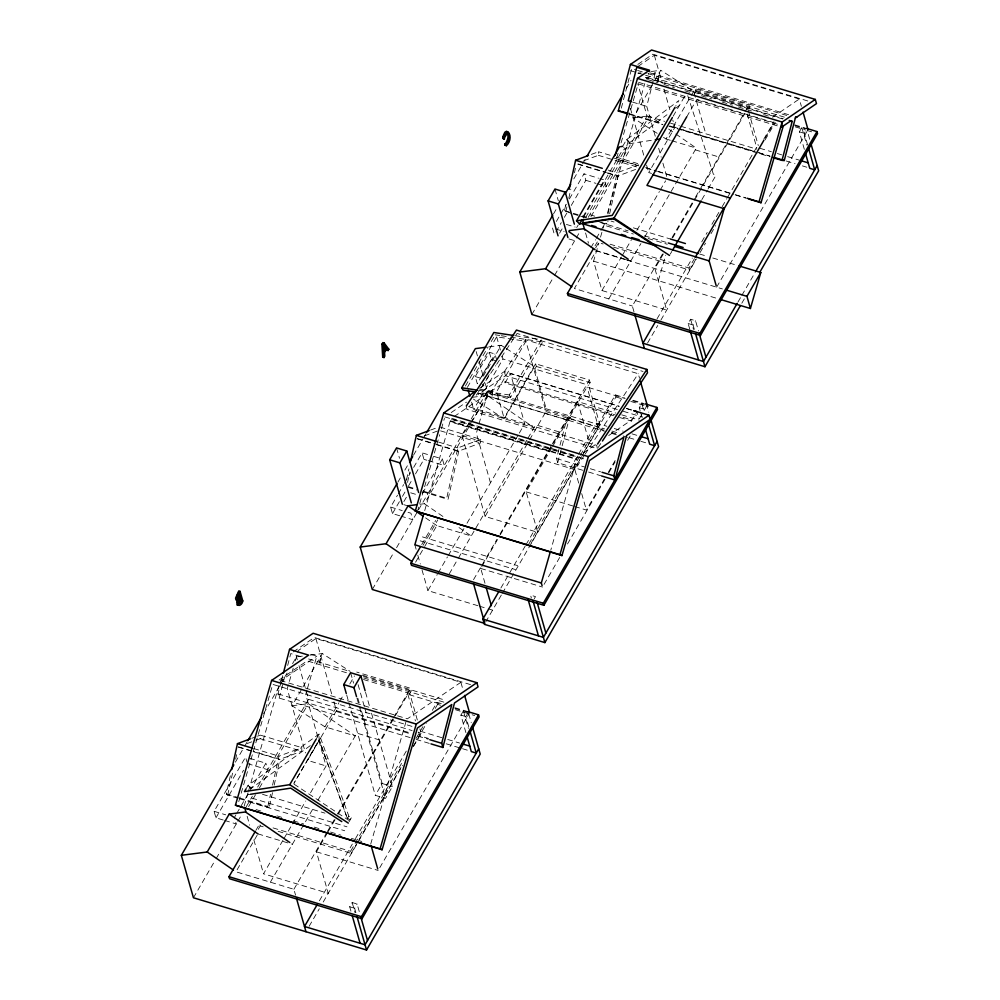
<?xml version="1.0" encoding="UTF-8"?>
<svg xmlns="http://www.w3.org/2000/svg" width="1000" height="1000" viewBox="0 0 1000 1000"><rect width="100%" height="100%" fill="white"/><g stroke="black" fill="none" stroke-linecap="round" stroke-linejoin="round"><path stroke-width="0.75" stroke-dasharray="5 3.75" d="M255.837 740.312L260.2 738.688L260.338 735.113L301.85 747.65L301.712 751.213L279.887 759.35L253.2 751.3M436.525 444.375L458.762 451.087L480.588 442.95L480.712 439.375L440.688 427.3M583.787 160.738L598.337 155.325L598.462 151.75L614.775 156.675M613.65 415.7L505.025 382.912L505.15 381.725L615.262 414.95M619.6 417.488L631.512 421.087L631.638 419.888L621.213 416.75M238.05 798.288L227.675 795.15L226.325 793.962L230.712 774.137M227.675 795.15L232.987 771.15M235.65 759.15L236.65 754.65M272.512 792.675L269.188 807.675L267.838 806.5L270.538 794.287M272.562 785.138L278.988 756.162L301.85 747.65M274.175 785.175L279.887 759.35M406.55 479.6L408.913 468.925M407.537 482.388L409.862 471.887M458.762 451.087L448.062 499.412L446.712 498.225L457.85 447.9L480.712 439.375M571.737 213.575L564.45 210.6L566.138 202.975M565.8 211.788L567.137 205.787M568.8 198.287L570.788 189.275M574.438 172.775L575.438 168.275M608 213.975L617.112 172.8L638.55 164.812M601.388 222.525L607.312 224.312L607.987 221.312M609.637 213.812L618.025 175.987L639.85 167.85M655.263 136.275L646.737 106.375L655.25 72.85L650.987 71.562M410.138 737.6L279.163 698.075L277.962 693.875L281.062 682.013M281.45 680.525L282.987 674.587M279.163 698.075L283.025 683.238M283.412 681.762L285.35 674.35M287.663 665.45L290.763 653.575L302.663 657.175M617.35 409.513L505.5 375.763L477.938 394.3L479.237 393.413L604.487 431.213M621.312 108.162L631.613 68.65L636.075 70M782.75 119L645.562 77.6L647.525 77.7L648.7 73.2M582.7 470.262L557.737 462.738L556.538 458.537L559.637 446.637M560.025 445.15L566.613 419.875L570.388 417.512L483 391.138M557.737 462.738L569.338 418.237L570.388 417.512M657.312 81.15L658.812 75.4L658.462 80.363L657.312 81.15L659.275 81.237M487.575 393.725L476.35 433.212L490.475 482.788M244.213 806L248.062 792.613M248.487 791.125L278.925 685.55M424.712 510.6L450.238 420.725L451.662 418.275L578.138 456.438L576.712 458.888L550.763 550.25M370.688 844.163L405.838 722.225M663.337 253.975L654.875 268.55L666.7 310.062L601.962 290.525L593.6 261.175L598.787 243.162M600.513 237.162L602.675 229.662M603.112 228.162L604.837 222.162M607.438 213.175L644.788 83.562M658.337 280.712L665.688 255.2M238.75 801.637L272.738 684.375L414.412 727.125M293.2 668.213L287.225 688.825L305.475 752.925M295.325 660.85L298.312 650.537L315.9 638.538L460.863 682.288L462.525 688.112M306.988 689.987L305.712 694.412L326.087 765.962L308.888 795.612M307.413 688.525L316.812 656.125L309.7 653.975M417.312 511.912L439.688 434.725M441.413 428.787L444.425 418.387M618.088 153.175L616.375 159.075L638.75 165.825M621.087 142.85L638.188 83.825M279.775 682.575L280.887 680.662L316.812 656.125M235.387 762.175L244 747.325M244.788 745.975L247.138 741.925M263.587 713.587L280.038 685.238M280.812 683.888L287.087 673.088M292.562 663.637L296.475 656.888L302.562 656.1M397.812 482.262L400.938 476.863M404.862 470.112L408.775 463.363M413.475 455.262L422.875 439.062M423.65 437.713L426 433.663M553.462 214L557.375 207.25M573.825 178.9L585.575 158.65M626.3 88.462L631 80.363M223.2 820.013L215.938 817.825L214.088 811.312L245.562 757.087L247.037 762.288M399.725 515.775L392.475 513.587L390.625 507.075L397.525 495.175M398.3 493.85L403.663 484.588M404.438 483.275L410.575 472.688M413.65 467.4L422.088 452.85L429.35 455.037M556.362 221.425L560.2 214.812M560.975 213.487L566.337 204.237M569.412 198.938L584 173.812L598.513 178.188M465.425 386.025L488.113 346.938M491.25 341.538L494.375 336.15M215.938 817.825L243.575 770.2M392.475 513.587L399.375 501.675M402.45 496.388L405.525 491.1M408.587 485.8L412.425 479.188M415.5 473.9L423.938 459.35L422.088 452.85M555.913 231.9L561.287 222.638M564.362 217.35L568.2 210.738M571.263 205.45L585.85 180.312L584 173.812M467.362 387.35L496.662 336.85L525.9 341.262L496.587 391.763L504.275 418.738L533.575 368.237L502.975 359L502.137 356.037M489.35 352.3L491.388 359.45L477.3 383.725L475.262 376.575L489.35 352.3L494.988 354L496.613 359.725M403.862 501.587L407.688 495M559.587 233.212L562.65 227.938M481.688 376.925L494.988 354M292.038 705.763L308.35 703.662L355.213 735.95L324.95 726.825L292.038 705.763L302.137 688.363M302.913 687.025L322.337 653.562L350.175 671.375M483.338 376.075L501.2 345.3L505 347.725M657.175 133.312L633.125 117.925L653.863 82.2M654.625 80.875L660.775 70.287L693.688 91.35L705.775 133.787M245.85 789.15L247.975 785.5L319.113 734.038L348.862 816.213L351.35 817.85L349.062 821.775M489.2 374.637L482.938 385.425L481.725 381.138M622.65 146.363L626.512 139.7L678.875 100.562L675.75 105.975M234.412 817.45L235.95 814.8M236.713 813.487L265.875 763.213L248.463 757.962M422.45 493.375L442.413 458.975L430.8 455.475M576.688 227.562L578.225 224.913M582.825 216.975L604.325 179.938L599.963 178.625M583.475 217.262L622.513 150L625.688 149.512L629.7 142.6L666.963 114.75M472.4 397.3L487.212 395.4L534.075 427.688L473.675 409.5L502.975 359M585.775 217.338L626.425 147.262M193.438 897.763L215.362 859.963M216.15 858.612L237.3 822.175M237.8 821.312L241.637 814.7M246.238 806.762L252.375 796.175M257.663 787.075L308.575 699.338L306.075 690.55M372.3 589.5L393.45 553.05M396.587 547.65L487.438 391.062L484.938 382.287M531.875 314.488L553.8 276.688M554.587 275.35L575.737 238.9M576.237 238.038L580.438 230.8M588.263 217.3L647.013 116.062L637.837 83.863M248.6 806.625L255.588 794.587M259.462 787.9L308.35 703.662M419.925 504.275L424.375 503.713L470.925 423.475M471.7 422.137L487.212 395.4M590.962 216.612L649.438 115.825L662.1 124.562M505.025 382.912L510.462 373.55L619.075 406.337M590.9 247.688L595.525 239.737M596.287 238.412L600.138 231.788M600.9 230.463L603.975 225.162L633.4 234.037M255.825 830.462L259.65 823.863L260.238 825.913L257.175 831.2M421.725 544.55L435.688 520.475M595.025 245.875L597.325 241.912M510.637 397.25L509.325 394.963L541.4 339.675L542.712 341.975L510.637 397.25L478.425 392.388M423.088 545.262L437.825 519.85M595.612 247.925L598.675 242.638L603.15 243.988M673.15 116.213L685.288 95.288M257.175 835.175L235.938 871.787L293.888 889.287L295.562 895.138M415.562 562.212L423.913 547.837M424.663 546.525L436.812 525.6L471.238 535.988L457.3 526.4M316.025 739.375L319.113 734.038L319.062 740.037L347.325 818.425L319.3 739.788L293.9 783.388L319.3 739.788M324.95 726.825L338.938 702.725M339.712 701.388L343.587 694.7M349.8 683.988L354.462 675.962M581.975 456.075L599.987 425.025L588.65 385.225L590.138 382.663L589.388 380.025L535.6 363.787L503.825 418.55L473.45 399.113M663.512 137.363L666.038 138.988L690.612 96.638M691.375 95.312L695.175 88.787L748.962 105.013L749.712 107.662L748.225 110.225L758.3 145.6M333.925 701.838L336.45 710.675L307.6 760.387L326.087 765.962M535.6 363.787L536.35 366.438L534.862 369L588.65 385.225M651.538 173.4L648.688 172.55L674.887 127.4L672.788 120.037M694.438 93.987L695.925 91.425L695.175 88.787M686.7 116.888L696.875 99.362L774.087 122.675L764.7 138.837M327.375 832.975L316.438 851.825L328.263 893.337L263.525 873.8L283.075 840.1M283.863 838.75L291.675 825.275M292.462 823.925L305.763 801.012M477.925 605.725L427.9 590.625L437.287 574.45M438.075 573.1L447.45 556.925M448.237 555.575L463.888 528.625M467.013 523.225L518.513 434.462M519.3 433.113L524.75 423.725L510.462 373.55M601.962 290.525L621.375 257.075M622.15 255.738L631.462 239.675M636.9 230.312L659.412 191.513M660.188 190.175L665.625 180.8M270.363 882.188L314.088 806.825M317.975 800.138L356.85 733.125L380.387 740.225M449.237 573.913L457.575 559.525M458.338 558.225L527.1 439.725M527.875 438.387L535.725 424.85L559.25 431.95M608.8 298.913L640.9 243.575M644.788 236.887L696.3 148.112L668.438 128.925M551.938 447.537L526.2 491.887L537.725 532.337L485.1 516.45L528.775 441.188M529.562 439.837L545.938 411.613L525.45 339.7L638.25 373.738L639.538 378.237M293.888 889.287L326.613 832.887M327.4 831.538L334.412 819.45M337.525 814.087L392.75 718.913M393.512 717.588L410.513 688.288L356.725 672.062M473.537 579.675L496.912 539.388M500.037 534.012L551.462 445.387M552.238 444.038L589.388 380.025M634 311.863L632.337 306.012L662.725 253.637M672.075 237.525L694.663 198.575M695.45 197.237L700.125 189.175M700.9 187.838L744.325 113M745.088 111.675L748.962 105.013M485 583.337L480.75 568.438L499.5 536.138M500.275 534.788L552.612 444.613M553.387 443.263L577.6 401.538L615.825 413.075M328.15 831.625L335.188 819.513M338.312 814.125L394.562 717.175M395.35 715.825L407.85 694.287L441.662 704.488M672.638 237.95L693.787 201.488M694.575 200.138L744.725 113.713M552.725 446.188L587.038 387.05L625.2 398.562M417.337 720.025L409.787 693.5L411.275 690.938L410.513 688.288M670.263 254.1L671.812 251.438M701.888 199.6L707.288 190.3M708.05 188.962L715.763 175.675L713.325 174.075L687.738 95.7M371.5 713.225L392.4 786.575L385.525 798.425L375.288 795.337L382.163 783.487L360.412 707.138M319.387 900.812L352.325 844.062M355.45 838.65L406.425 750.825M500.887 588.013L525.2 546.112M525.988 544.763L577.725 455.588M578.513 454.225L596.55 423.15L606.888 426.275M657.038 318.888L692.325 258.087M701.737 241.863L707.225 232.413M711.925 224.3L718.988 212.138M722.125 206.737L726.825 198.625M727.613 197.275L756.625 147.275L771.388 151.738M278.125 831.312L351.15 853.35L350.562 851.3L403.525 760.025M415.988 738.55L423 726.462M432.337 710.362L437.013 702.3L441.463 703.65M528.925 543.9L579.55 456.65M580.337 455.3L615.375 394.9L624.275 397.587M613.575 247.138L689.587 270.075L689 268.025L694.45 258.625M763.775 139.162L773.9 121.713M351.15 853.35L358.162 841.263M358.938 839.925L402.55 764.762M413.45 745.962L426.688 723.15M435.262 708.388L437.6 704.362L437.013 702.3M531.075 543.263L580.913 457.362M584.038 451.987L615.962 396.95L615.375 394.9M689.587 270.075L695.812 259.337M765.138 139.875L775.263 122.425M309.113 926.325L319.312 908.763M323.212 902.038L402.488 765.413M413.4 746.6L421.125 733.3L419.862 728.875M485.637 622.112L501.6 594.6M502.388 593.25L581.575 456.763M647.55 343.05L657.75 325.487M660.875 320.112L696.388 258.9M700.037 252.613L705.512 243.162M711 233.713L715.7 225.613M350.938 911.162L349.7 906.787L352.175 902.525L357.113 904.013L360.025 914.237M465.9 732.625L460.913 715.113L463.387 710.85L467.1 711.975M631.512 421.087L636.938 411.725L638.938 418.762M640.113 410.625L639.288 407.713L641.75 403.45L643.838 410.75M689.8 329.35L688.138 323.512L690.612 319.25L695.55 320.737L698.462 330.962M804.338 149.35L799.35 131.838L801.825 127.575L805.537 128.7M355.887 912.663L354.637 908.275L357.113 904.013M468.775 726.812L465.863 716.6L468.338 712.337M534.25 598.75L535.487 596.613L530.538 595.125L531.362 598.038M694.325 329.387L693.088 325L695.55 320.737M807.625 145L804.3 133.325L806.775 129.062M574.637 506.512L586.388 510.05L604.325 479.137M608.225 472.413L616.025 458.975M639.425 418.65L643.325 411.938M644.1 410.588L647.225 405.213M544.062 584.388L559.675 557.463M567.487 544L604.975 479.387M608.888 472.663L615.125 461.9M627.625 440.363L630.75 434.975M379.738 867.763L468.812 714.262M716.612 287.188L807.25 130.988M737.975 302.025L741.112 296.625M741.888 295.275L755.225 272.3M741.812 303.212L744.95 297.812M476.262 395.213L495.812 365.625M496.662 364.338L517.062 333.462L643.037 371.475M485.1 516.45L462.075 435.613L469.787 423.95M470.637 422.65L525.45 339.7M578.713 483.125L574.875 469.663L584.3 455.4M585.15 454.1L638.25 373.738M598.188 447.438L600.737 443.575M347.325 818.425L348.862 816.213M351.35 817.85L350 819.788L347.562 818.175M320.6 738.138L319.062 740.037L326.337 760.138L327.875 758.238M675.662 108.25L679.388 105.463M310.262 745.65L251.15 788.413L248.35 785.238M637.837 64.4L652.763 54.2L809.038 101.363M638.013 66.413L654.338 55.263L799.3 99.012L801.388 106.3M646.075 79.112L655.25 72.85M772.55 117.287L799.3 99.012M479.812 388.288L504.312 371.562L619.138 406.213M451.213 412.562L466.488 402.125M454.225 416.512L505.15 381.725M583.237 452.962L595.975 444.25M608.713 435.55L631.638 419.888M293.238 651.888L314.325 637.475L470.6 684.638M279.1 680.025L307.125 660.875L347.25 672.987M460.863 682.288L407.375 718.825L280.887 680.662M591.312 154.412L598.462 151.75M430.625 430.05L437.775 427.388M424.525 435.838L439.075 430.425M251.762 738.312L256.05 736.712M257.475 736.188L260.338 735.113M247.113 743.562L254.387 740.863M629.038 143.75L652.188 140.213M247.488 794.725L250.575 794.262M637.962 73.225L641 72.825M651.65 71.463L660.775 70.287M633.125 117.925L649.438 115.825M489.038 346.863L501.2 345.3M310.163 655.125L322.337 653.562M515.325 335.75L539.862 339.45M495.163 334.8L499.762 335.487M501.287 335.725L508.963 336.875M510.5 337.113L542.712 341.975M479.675 389.212L496.587 391.763M478.638 390.325L509.325 394.963M649.8 72.8L789.7 115.025M637.562 70.45L646.5 73.15M647.987 73.6L787.887 115.812M630.688 70.75L636.638 72.55M638.125 73L644.075 74.8M645.562 75.25L785.475 117.463M695.925 91.425L749.712 107.662M647.525 77.7L783.225 118.65M647.562 79.562L658.012 82.725M663.988 84.525L674.438 87.675M684.887 90.825L690.863 92.638M701.275 95.775L711.675 98.912M722.062 102.05L732.463 105.188M738.4 106.975L753.25 111.463M763.637 114.6L769.587 116.388M794.737 124.85L805.113 127.987M794.8 125.65L805.088 128.75M795.325 126.9L805.7 130.037M811.637 131.825L807.188 130.488L809.688 139.288M638.612 82.35L781.787 125.55M799.35 131.838L804.3 133.325M638.438 83.938L778.625 126.25M632.513 102.088L646.737 106.375M777.3 153.512L781.725 154.85M787.625 156.637L799.45 160.2M647.013 116.062L664.638 121.375M670.512 123.15L679.325 125.812M680.8 126.25L756.575 149.125M674.887 127.4L677.862 128.3M679.338 128.75L755.138 151.625M758.112 152.513L769.925 156.088M786.175 160.987L795.025 163.663M802.412 165.888L806.838 167.225M629.487 113.787L662.225 123.663M669.675 125.913L677.113 128.162M683.062 129.95L757.487 152.413M758.975 152.863L769.388 156.012M628.713 114.125L662.938 124.462M668.9 126.263L770.1 156.8M666.038 138.988L670.362 140.287M671.8 140.725L696.3 148.112M695.288 149.85L718.825 156.95M616.25 157.125L639.975 164.275M614.362 158.188L638.225 165.387M645.675 167.638L656.125 170.787M657.613 171.238L733.662 194.188M735.163 194.638L745.6 197.787M646.2 168.075L656.65 171.225M658.138 171.675L729.712 193.275M735.688 195.075L746.125 198.225M598.337 155.325L638.362 167.4M608.225 170.113L617.112 172.8M577.987 163.9L606.163 172.4M607.638 172.85L618.025 175.987M577.925 164.225L606.087 172.725M607.575 173.175L617.95 176.3M585.85 180.312L596.013 183.375M597.463 183.812L606.175 186.45L604.325 179.938M590.25 214.812L594.712 216.163M611.062 221.1L614.038 222M633.375 227.838L670.55 239.05M564.45 210.6L571.862 212.838M573.35 213.287L580.763 215.525M582.25 215.963L586.7 217.312M573.212 214.025L579.15 215.812M580.625 216.262L585.075 217.6M599.862 222.338L628.125 230.863M644.475 235.8L666.787 242.537M648.112 238.475L667.25 244.25M699.587 254.013L706.938 256.238M712.812 258L736.237 265.075M566.4 224.425L575.175 227.075M610.013 244.188L689 268.025M555.425 228.925L564.138 231.55M568.9 238.925L574.7 240.675M625.062 259.25L596.375 250.6L574.375 288.512L632.337 306.012M626.5 259.688L630.8 260.988M596.025 250.787L625.45 259.675M626.925 260.113L722.387 288.925M593.6 261.175L717.738 298.637M688.138 323.512L693.088 325M536.35 366.438L590.138 382.663M633.175 400.275L643.562 403.413M632.537 400.788L644.287 404.325M491.388 359.45L497.025 361.15M615.962 396.95L623.375 399.2M630.8 401.438L648.6 406.8M639.288 407.713L644.225 409.2L646.7 404.938L648.775 412.238M626.6 408.462L632.562 410.262M626.525 408.587L633.962 410.825M623.312 411.312L642.7 417.163M621.7 414.85L639.338 420.175M475.262 376.575L480.9 378.275M614.263 428.5L623.125 431.175M631.987 433.85L639.375 436.075M487.438 391.062L599.987 425.025M569.338 418.237L604.562 428.875M611.912 431.087L619.25 433.3M545.938 411.613L598.562 427.5L587.038 387.05M603.95 430.175L598.038 428.387L596.55 423.15M611.325 432.4L615.763 433.738M623.15 435.962L627.575 437.3M629.05 437.75L639.388 440.863M640.863 441.312L646.775 443.1M611.95 433.462L616.425 434.812M479.212 393.5L566.613 419.875M469.275 406.863L596.725 445.325L597.337 448.713L466.912 409.363L466.312 405.975M444.85 416.912L585.025 459.212M451.538 419.462L578.013 457.638M450.238 420.725L576.712 458.888M450.425 421.375L576.9 459.538M454.137 422.962L549.325 451.688M556.538 458.537L584.438 466.95M590.312 468.725L600.588 471.825M588.575 472.038L601.788 476.025M462.075 435.613L574.875 469.663M440.55 430.863L480.588 442.95M438.575 442.088L457.85 447.9M417.25 438.55L435.037 443.925M417.175 438.875L434.963 444.25M436.45 444.7L458.688 451.4M423.938 459.35L426.85 460.225M428.3 460.662L444.263 465.475L442.413 458.975M526.2 491.887L573.175 506.062M408.162 486.587L415.575 488.825M422.987 491.062L446.712 498.225M408.025 487.325L416.925 490.012M422.85 491.8L448.062 499.412M410.675 492.812L417.987 495.012M403.8 504.663L406.725 505.55M390.625 507.075L402.238 510.588M408.038 512.337L410.938 513.212L412.8 519.712L401.175 516.213M422.45 536.9L517.625 565.625M420.163 540.825L515.35 569.55M480.75 568.438L542.5 587.075M479.4 606.163L486.75 608.387M488.225 608.825L492.638 610.163M308.612 658.962L348.8 671.1M362.2 675.138L445.55 700.288M363.462 676.5L411.275 690.938M363.675 677.95L444.312 702.275M363.462 679.513L409.787 693.5M454.812 707.675L468.162 711.7M454.888 708.475L469.588 712.913M437.6 704.362L440.562 705.25M455.4 709.725L474.675 715.55M460.913 715.113L465.863 716.6M441.812 737.688L418.175 730.55L419.675 735.788L428.537 738.462M447.713 739.463L459.525 743.025M308.575 699.338L412.15 730.588M418.137 732.4L421.125 733.3M336.45 710.675L410.75 733.1M446.25 743.812L461.025 748.275M462.5 748.713L468.4 750.5M277.962 693.875L411.925 734.3M417.875 736.1L428.288 739.237M416.087 739.4L429.487 743.438M260.2 738.688L301.712 751.213M382.163 783.487L392.4 786.575M253.775 748.562L278.988 756.162M238.375 746.825L251.725 750.85M238.3 747.15L251.65 751.175M253.137 751.625L279.825 759.675M247.413 763.587L267.738 769.712L265.875 763.213M262.538 794.312L325 813.162M251.8 798.088L346.987 826.812M226.325 793.962L238.188 797.55M239.662 797.987L267.838 806.5M239.537 798.725L269.188 807.675M249.525 802.025L344.712 830.75M256.112 809.587L262.062 811.388M276.938 815.875L282.9 817.675M293.312 820.812L303.725 823.962M314.137 827.1L320.1 828.9M330.513 832.038L340.925 835.188M351.337 838.325L361.763 841.475M273.062 827.913L350.562 851.3M214.088 811.312L225.7 814.825M260.238 825.913L263.212 826.812M224.65 820.45L236.262 823.95L234.775 818.75M257.938 833.875L292.362 844.262M316.438 851.825L378.175 870.462M349.7 906.787L354.637 908.275M506.262 348.537L534.113 366.35L546.2 408.8M294.05 784.175L348.8 820.35M424.375 503.713L444.637 517.663M425.562 517.85L436.812 525.6M605.962 223.125L607.312 224.312M626.512 139.7L629.55 142.85M623.663 147.413L625.688 149.512M247.975 785.5L251.012 788.65M626.9 139.412L629.7 142.6M801.825 127.575L806.812 145.087M747.138 113.975L756.85 148.075M654.338 55.263L662.3 83.238M663.975 89.125L669.85 109.738M658.662 148.225L661.213 157.2M662.925 163.175L666.75 176.637M630.375 108.275L644 156.1M646.562 165.075L648.688 172.55M690.612 319.25L693.512 329.462M640.525 412.088L642.188 417.925M585.562 232.95L588.475 243.175M554.987 189.037L558.3 200.688M552.525 228.05L554.375 234.55M577.6 401.538L589.487 443.263M581.7 493.6L586.388 510.05M496.662 336.85L500.45 350.138M504.312 371.562L505.5 375.763M476.188 351.55L477.438 355.938M479.1 361.788L483.275 376.425M471.562 402.113L473.675 409.5M396.55 447.925L399.513 458.288M468.75 713.8L471.238 722.562M463.387 710.85L468.375 728.363M414.85 544.8L416.112 549.237M417.8 555.15L420.325 564.012M422.013 569.925L427.9 590.625M407.85 694.287L415.45 720.962M365.538 692.275L369.8 707.237M358.1 684.638L364.387 706.75M364.812 708.225L367.337 717.062M350.6 672.712L353.587 683.188M357.85 698.162L359.988 705.65M356.95 698.138L359.087 705.625M359.513 707.113L385.525 798.425M346.712 695.05L348.413 701.038M348.85 702.525L375.288 795.337M315.9 638.538L332.25 695.95M296.475 656.888L297.312 659.812M298.988 665.675L305.65 689.087M352.175 902.525L355.075 912.738M247.15 816.312L249.662 825.163M253.863 839.9L263.525 873.8M320.375 658.675L320.025 663.637L318.875 664.425L320.375 658.675M492.488 391.213L492.137 396.175L490.988 396.962L492.488 391.213"/><path stroke-width="1.5" d="M237.425 601.4L237.537 603.013M508.587 138.575L508.038 140.925M506.5 133.175C511.925 137.137 500.213 149.85 508.7 140.912C510.138 121.8 501.875 146.337 503.625 136.525M231.725 769.562L237.475 743.637L250.325 738.85M410.6 461.3L416.337 435.375L429.2 430.575M569.188 189.25L575.6 160.275L588.462 155.475M283.375 673.112L289.562 649.375L313.125 633.275L476.85 682.688L478.05 686.888L454.475 702.987L442.887 747.487L430.975 743.888M442.887 747.487L441.688 743.288L451.788 704.538L417.388 728.025L382.113 849.737L235.438 805.2L271.613 680.425L308.625 655.125L289.562 649.375M627.225 113.675L618.288 110.988L630.413 64.45L651.575 50L815.288 99.412L816.488 103.612L795.337 118.062M601.788 476.025L615 480.012L613.8 475.812L623.9 437.062L589.5 460.562L561.962 555.562L415.3 511.025L443.725 412.95L477.238 390.05M615 480.012L626.587 435.513L650.163 419.412L648.962 415.213L634.05 410.712M773.088 157.7L782.013 160.387L792.188 121.35L789.2 120.45M782.013 160.387L784.275 160.5L795.65 116.812L797.062 116.875M423.85 513.575L414.85 544.8L541.325 582.975L542.112 585.7M583.638 219.262L582.65 222.725L584.725 230.025M541.325 582.975L550.325 551.737M716.2 285.725L709.125 260.887L724.175 208.688L763.925 140.188M720.713 299.538L750.413 308.5L760.788 272.488L739.125 265.95M382.113 849.737L380.087 848.85L416.262 724.075L476.85 682.688M615.225 155.238L637.487 78.4L649.475 70.2L630.413 64.45M561.962 555.562L559.95 554.675L588.375 456.613L648.962 415.213M783.275 126L761.038 202.725L759.013 201.838L782.15 122.05L815.288 99.412M503.137 138.55L502.7 137.012L504.837 132.262L506.5 131.225L507.9 132.587M504.45 138.938L504.012 137.4L505.037 134.537L507.812 131.613C511.688 134.987 510.238 142.613 506.375 145.7L505.062 145.3L504.637 143.775L505.938 144.175L506.375 145.7M504 135.363L504.575 134.2M236.938 595.763L237.562 594.637M386.775 348.787L384.575 352.575L384.812 356.15L384.012 357.55L382.7 357.15L381.912 344.225L382.863 342.6L384.175 343L388.837 349.225L388.062 350.562L385.475 348.387L388.062 350.562M240.062 591.362C236.663 594.388 236.675 599.738 238.075 601.6C236.312 607.825 242.3 605.625 242.787 600.938L240.062 591.362L238.75 590.962L235.575 598.1L235.963 599.938L237.138 600.1L236.962 604.938L238.388 605.25M384.012 357.55L383.225 344.625L384.175 343M239.6 593.763C236.725 595.862 238.075 602.663 240.4 596.575L239.6 593.763L238.287 593.375M383.762 349.712L384.95 347.675L383.5 345.675M384.487 351.125L386.262 348.062L384.087 345.075L384.487 351.125L383.175 350.725M239.387 597.238L240.4 600.775L238.363 603.688M382.7 357.15L383.35 353.375M241.713 601.163C239.025 607.975 237.413 599.862 240.7 597.638L241.713 601.163L240.4 600.775M402.337 504.225L389.675 459.775L396.55 447.925L406.788 451.012L418.612 492.5M558.062 235.837L548.1 200.888L554.987 189.037L565.225 192.125L574.35 224.163M411.312 502.863L399.913 462.863L406.788 451.012M567.888 237.475L558.35 203.975L565.225 192.125M472.488 726.938L480.213 754.062L366.525 950L193.438 897.763L181.337 855.312L233.825 764.875M247.925 740.575L261.238 717.638M484.85 623.462L372.3 589.5L360.213 547.05L397.025 483.612M409.562 462.013L412.688 456.613M426.788 432.312L475.35 348.625L486 347.25M740.25 305.912L704.963 366.725L531.875 314.488L519.788 272.05L552.675 215.35M565.212 193.75L570.7 184.3M587.137 155.95L623.175 93.863M475.35 391.925L463.088 390.075L461.763 387.775L493.837 332.5L513.787 335.513M181.337 855.312L207.2 851.988L229.2 814.075L245.5 811.975L289.837 842.513M360.213 547.05L386.062 543.725L408.062 505.8L416.962 504.663M519.788 272.05L545.638 268.712L565.363 234.725M245.85 789.15L244.45 791.587L289.738 784.675L348.3 823.088M669.488 255.425L613.625 218.787L579.575 223.988L576.538 220.837L619.462 146.85M579.575 223.988L581.912 219.95M674.963 107.325L612.25 215.387L576.538 220.837M468.162 711.7L478.537 714.837L479.125 716.888L362.013 918.725L229.575 878.75L228.988 876.7L255.05 831.787M645.05 403.85L656.912 407.438L657.5 409.487L543.888 605.288L411.438 565.325L410.863 563.275L420.175 547.225M806.6 128.425L816.988 131.562L817.562 133.613L700.462 335.45L568.013 295.475L567.438 293.425L593.5 248.512M613.625 218.787L672.375 117.55M346.287 693.55L343.725 684.562L350.6 672.712L360.85 675.8L365.112 690.775M289.738 784.675L316.025 739.375M356.525 696.637L353.963 687.663L360.85 675.8M686.7 116.888L646.95 185.387L724.175 208.688M672.575 250.113L701.112 200.925M317.038 904.875L304.488 926.488L365.037 944.762L478.725 748.825M650.863 419.538L658.587 446.662L544.888 642.6L484.35 624.325L482.863 619.087L498.537 592.062M655.475 321.6L642.925 343.212L703.475 361.488L737.188 303.375M695.238 257.288L724.05 207.625M362.013 918.725L361.438 916.675L478.537 714.837M543.888 605.288L543.3 603.237L656.912 407.438M700.462 335.45L699.875 333.4L816.988 131.562M657.087 441.425L543.4 637.362L482.863 619.087M756.012 270.95L817.163 165.55M759.85 272.137L818.662 170.787L810.925 143.663M750.413 308.5L746.95 296.337L760.788 272.488M237.675 598.525L239.088 596.175L240.4 596.575M466.312 405.975L516.45 330.075L646.875 369.438L647.487 372.825L602.438 441M597.575 444.05L646.875 369.438M505.988 144.525L505.062 145.3M655.275 139.75L659.9 139.037M620.525 146.688L622.65 146.363M250.575 794.262L290.725 788.138L341.775 821.612M569.125 230.6L583.938 228.7L628.275 259.237M618.288 110.988L620.55 111.088M792.188 121.35L790.225 121.263L781.6 127.15L782.15 122.05L637.487 78.4M461.763 387.775L477.113 390.1M649.562 71.125L636.763 67.263L628.25 100.8L631.1 101.65M800.925 160.65L808.3 162.875M622.05 111.538L628 113.338M773.863 157.35L784.275 160.5M747.087 198.238L759.013 201.838M749.1 199.125L761.038 202.725M653.088 174.825L730.3 198.125M502.7 137.012L504.012 137.4M503.2 138.438L504.513 138.837M575.6 160.275L602.288 168.325M548.1 200.888L558.35 203.975M670.55 239.05L685.425 243.538M668.275 242.987L683.15 247.475M674.6 246.475L698.112 253.575M591.575 225.425L596.038 226.762M621.337 234.4L625.8 235.75M631.75 237.537L639.188 239.788M654.075 244.275L709.125 260.887M726.725 290.238L746.95 296.337M567.438 293.425L699.875 333.4M633.962 410.825L636.938 411.725M381.912 344.225L383.225 344.625M384.95 347.675L386.262 348.062M387.525 348.825L388.837 349.225M640.85 436.525L648.238 438.75M443.725 412.95L588.375 456.613M602.05 472.275L613.8 475.812M416.337 435.375L437.1 441.637M389.675 459.775L399.913 462.863M415.3 511.025L559.95 554.675M410.863 563.275L543.3 603.237M241.475 600.538L242.787 600.938M343.725 684.562L353.963 687.663M271.613 680.425L416.262 724.075M462.488 743.925L469.862 746.15M429.775 739.688L441.688 743.288M237.475 743.637L252.3 748.112M235.438 805.2L380.087 848.85M228.988 876.7L361.438 916.675M568.888 231.663L595.125 249.737M545.638 268.712L571.875 286.8M408.062 505.8L423.062 516.138M386.062 543.725L412.3 561.8M229.2 814.075L257.938 833.875M207.2 851.988L233.438 870.075M803.05 112.137L808.025 129.637M808.462 147.925L814.688 169.812L809.75 168.312L805.588 153.725M699.3 333.875L705.95 357.225M695.575 333.762L704.963 366.725M690.212 330.812L698.525 360M634.837 314.788L644.425 348.45M640.387 381.238L647.225 405.213M648.388 423.8L654.625 445.688L649.675 444.188L645.512 429.6M537.15 602.45L545.875 633.1M533.013 600.875L544.888 642.6M528.062 599.388L538.45 635.862M468.2 390.3L469.888 396.213M486.275 587.812L491.362 605.688M473.6 583.938L484.438 622M464.6 695.413L469.588 712.913M470.012 731.2L476.25 753.088L471.312 751.587L467.15 737M371.1 845.625L377.762 869M360.85 917.15L367.512 940.5M357.137 917.038L366.525 950M352.188 915.537L360.087 943.263M296.388 898.062L305.988 931.725M244.625 807.475L245.888 811.9M614.175 218.15L583.387 222.913L583.713 224.05L656.237 245.938L614.175 218.15"/></g></svg>
